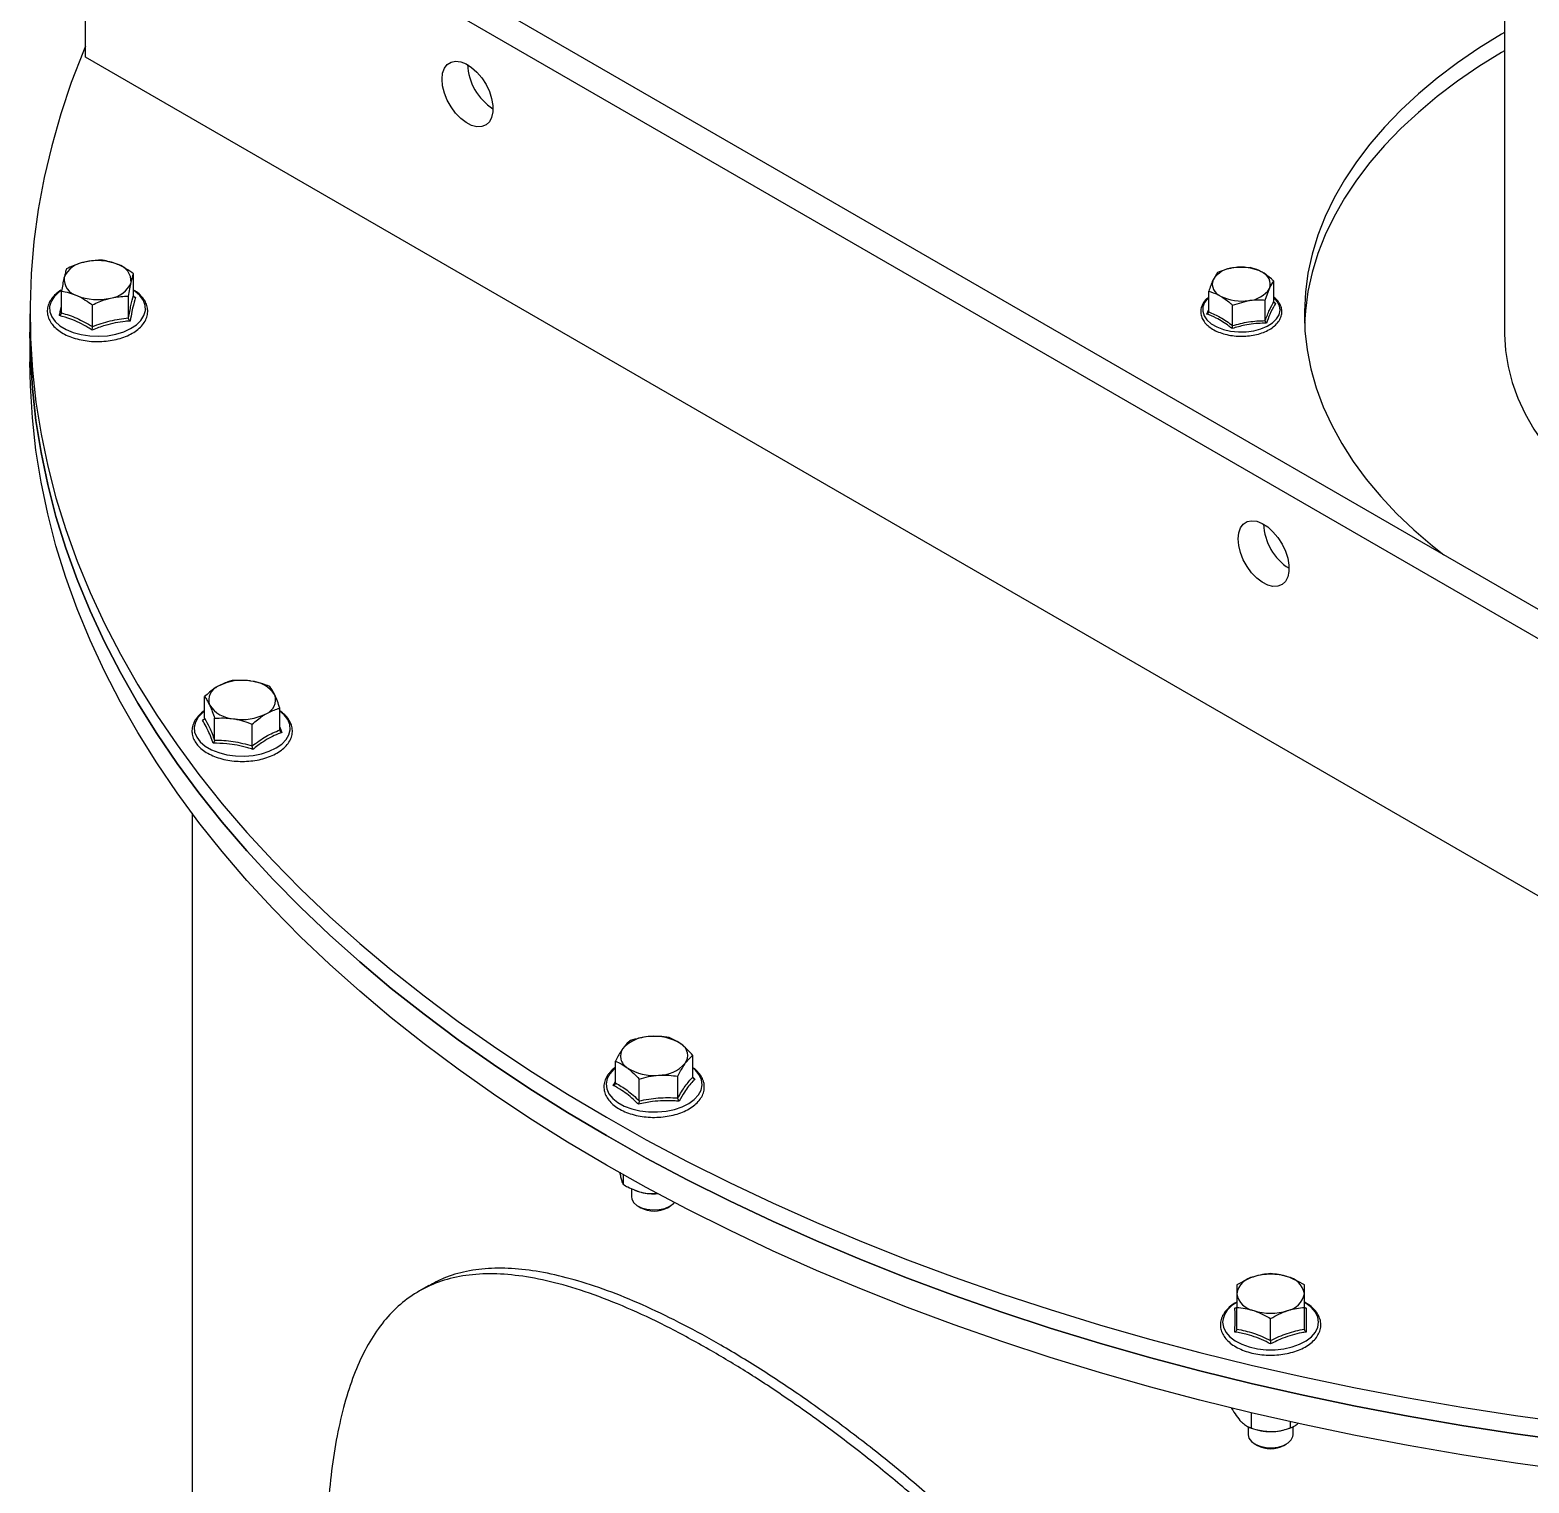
# Model space of a CAD drawing. Header units: millimetres. Extents: x 2 to 418, y 2 to 295.
# Drawn here: x 186.93 to 205.42, y 193.27 to 211.19 of the extents above; entities that cross this region are included whole.
import ezdxf

# ---------------------------------------------------------------- set-up
doc = ezdxf.new("R2010")
doc.units = ezdxf.units.MM

msp = doc.modelspace()

# ---------------------------------------------------------------- linework, layer by layer
at = {"color": 7, "linetype": 'Continuous', "lineweight": 25}
for p, q in [((205.1184, 242.4791), (205.1184, 207.4552)), ((190.3801, 212.7961), (214.5396, 198.8491)), ((190.0659, 212.6147), (214.2254, 198.6677)), ((187.6106, 210.8566), (187.6106, 211.3103)), ((216.6806, 194.0749), (187.6106, 210.8566)), ((201.9791, 208.2644), (201.7777, 208.2595)), ((188.2046, 207.9163), (188.2046, 208.184)), ((201.5763, 208.2021), (201.5224, 208.1121)), ((202.2739, 207.8409), (202.2739, 208.0942)), ((187.3156, 207.7037), (187.3156, 207.9714)), ((188.1418, 207.6409), (188.1418, 207.9086)), ((188.2073, 207.9066), (188.2296, 207.8939)), ((201.4684, 207.7163), (201.4684, 207.9695)), ((202.166, 207.8616), (202.22, 208.0042)), ((186.9267, 207.6907), (186.9267, 207.4639)), ((187.6973, 207.5346), (187.6973, 207.8023)), ((201.7632, 207.7993), (201.9646, 207.8568)), ((201.7632, 207.5461), (201.7632, 207.7993)), ((202.166, 207.6084), (202.166, 207.8616)), ((202.2752, 207.8353), (202.2957, 207.8207)), ((186.9267, 207.4639), (186.9267, 207.101)), ((189.0799, 202.7026), (189.0799, 202.9703)), ((189.0538, 202.6783), (189.0787, 202.6972)), ((189.2045, 202.4343), (189.2045, 202.702)), ((190.0094, 202.5588), (190.0094, 202.8265)), ((189.6692, 202.3624), (189.6692, 202.6301)), ((188.9267, 201.5305), (188.9267, 187.4133)), ((194.1498, 198.2036), (194.1498, 198.4713)), ((195.1038, 198.2761), (195.1038, 198.5438)), ((194.9197, 198.0195), (194.9197, 198.2872)), ((194.4426, 197.9833), (194.4426, 198.251)), ((194.2451, 197.0724), (194.2451, 196.9536)), ((194.349, 196.9019), (194.349, 196.7973)), ((194.3828, 196.8823), (194.3884, 196.88)), ((194.4303, 196.6839), (194.4628, 196.6651)), ((194.7907, 196.6651), (194.8232, 196.6839)), ((191.8464, 195.7042), (191.7242, 195.6336)), ((201.7925, 195.4244), (201.8123, 195.4339)), ((201.816, 195.1672), (201.816, 195.4349)), ((202.2327, 195.0283), (202.2327, 195.296)), ((202.6493, 195.1672), (202.6493, 195.4349)), ((202.6537, 195.4329), (202.6728, 195.4244)), ((201.7516, 194.1918), (201.7516, 194.1888)), ((201.9921, 194.134), (201.9921, 193.9482)), ((202.4732, 194.0235), (202.4732, 193.9482)), ((201.9549, 193.9641), (201.9549, 193.8634)), ((201.9694, 193.9562), (201.9944, 193.9461)), ((202.471, 193.9461), (202.4966, 193.9564)), ((202.5105, 193.8634), (202.5105, 193.9645)), ((202.0362, 193.7501), (202.0688, 193.7313)), ((202.3966, 193.7313), (202.4291, 193.7501))]:
    msp.add_line(p, q, dxfattribs=at)
at = {"color": 8, "linetype": 'Continuous', "lineweight": 25}
for p, q in [((190.0094, 202.5915), (190.0356, 202.5264)), ((195.1043, 198.2739), (195.1306, 198.2498))]:
    msp.add_line(p, q, dxfattribs=at)
at = {"color": 7, "linetype": 'Continuous', "lineweight": 25, "flags": 128}
for points in [[(205.1184, 211.162), (205.0827, 211.141), (204.8032, 210.9676), (204.5384, 210.7867), (204.289, 210.5986), (204.0554, 210.4039), (203.8383, 210.2029), (203.6381, 209.9961), (203.4554, 209.784), (203.2904, 209.5671), (203.1437, 209.3459), (203.0155, 209.1209), (202.9061, 208.8926), (202.8159, 208.6616), (202.7449, 208.4283), (202.6934, 208.1933), (202.6614, 207.9571), (202.6491, 207.7204), (202.6565, 207.4835), (202.6835, 207.2472), (202.7302, 207.0118), (202.7963, 206.7781), (202.8818, 206.5464), (202.9864, 206.3173), (203.1099, 206.0915), (203.252, 205.8693), (203.4124, 205.6512), (203.5908, 205.4379), (203.7866, 205.2298), (203.9996, 205.0273), (204.2291, 204.8309), (204.3687, 204.7207)], [(187.6106, 210.9939), (187.5856, 210.9336), (187.4361, 210.5465), (187.3056, 210.157), (187.1943, 209.7656), (187.1022, 209.3725), (187.0294, 208.9781), (186.976, 208.5827), (186.9419, 208.1865), (186.9274, 207.7899), (186.9322, 207.3933), (186.9565, 206.9969), (187.0002, 206.601), (187.0633, 206.206), (187.1458, 205.8123), (187.2475, 205.42), (187.3684, 205.0295), (187.5084, 204.6412), (187.6674, 204.2553), (187.8452, 203.8721), (188.0418, 203.4921), (188.2569, 203.1153), (188.4904, 202.7423), (188.742, 202.3732), (189.0117, 202.0084), (189.2991, 201.6481), (189.6041, 201.2926), (189.9264, 200.9423), (190.2657, 200.5974), (190.6218, 200.2582), (190.9944, 199.9249), (191.3832, 199.5979), (191.7879, 199.2773), (192.2081, 198.9635), (192.6435, 198.6566), (193.0938, 198.357), (193.5586, 198.0649), (194.0375, 197.7805), (194.5302, 197.504), (195.0362, 197.2357), (195.5552, 196.9757), (196.0867, 196.7243), (196.6304, 196.4818), (197.1857, 196.2482), (197.7522, 196.0237), (198.3295, 195.8086), (198.9171, 195.6031), (199.5146, 195.4072), (200.1214, 195.2211), (200.7371, 195.045), (201.3612, 194.8791), (201.9932, 194.7234), (202.6325, 194.5781), (203.2787, 194.4434), (203.9313, 194.3192), (204.5897, 194.2057), (205.2534, 194.1031), (205.9219, 194.0113)], [(205.1184, 210.9352), (205.0827, 210.9142), (204.8032, 210.7408), (204.5384, 210.5599), (204.289, 210.3718), (204.0554, 210.177), (203.8383, 209.976), (203.6381, 209.7693), (203.4554, 209.5572), (203.2904, 209.3403), (203.1437, 209.1191), (203.0155, 208.8941), (202.9061, 208.6658), (202.8159, 208.4347), (202.7449, 208.2014), (202.6934, 207.9664), (202.6614, 207.7303), (202.6512, 207.5773)], [(192.0104, 210.5849), (192.0178, 210.6586), (192.0395, 210.7205), (192.0745, 210.7675), (192.1212, 210.7975), (192.1775, 210.809), (192.2406, 210.8016), (192.3077, 210.7756), (192.3755, 210.7322), (192.441, 210.6734), (192.5011, 210.602), (192.5529, 210.5213), (192.594, 210.4351), (192.6225, 210.3474), (192.6371, 210.2623), (192.6371, 210.1838), (192.6225, 210.1156), (192.594, 210.0609), (192.5529, 210.0221), (192.5011, 210.0012), (192.441, 209.9991), (192.3755, 210.016), (192.3077, 210.0509), (192.2406, 210.1023), (192.1775, 210.1678), (192.1212, 210.2443), (192.0745, 210.3282), (192.0395, 210.4157), (192.0178, 210.5026), (192.0104, 210.5849)], [(186.9267, 207.4639), (186.9322, 207.1665), (186.9565, 206.7701), (187.0002, 206.3742), (187.0633, 205.9792), (187.1458, 205.5854), (187.2475, 205.1932), (187.3684, 204.8027), (187.5084, 204.4143), (187.6674, 204.0285), (187.8452, 203.6453), (188.0418, 203.2652), (188.2569, 202.8885), (188.4904, 202.5155), (188.742, 202.1464), (189.0117, 201.7815), (189.2991, 201.4213), (189.6041, 201.0658), (189.9264, 200.7155), (190.2657, 200.3706), (190.6218, 200.0314), (190.9944, 199.6981), (191.3832, 199.371), (191.7879, 199.0505), (192.2081, 198.7366), (192.6435, 198.4298), (193.0938, 198.1302), (193.5586, 197.8381), (194.0375, 197.5536), (194.5302, 197.2772), (195.0362, 197.0088), (195.5552, 196.7489), (196.0867, 196.4975), (196.6304, 196.2549), (197.1857, 196.0213), (197.7522, 195.7969), (198.3295, 195.5818), (198.9171, 195.3762), (199.5146, 195.1803), (200.1214, 194.9943), (200.7371, 194.8182), (201.3612, 194.6523), (201.9932, 194.4966), (202.6325, 194.3513), (203.2787, 194.2165), (203.9313, 194.0924), (204.5897, 193.9789), (205.2534, 193.8762), (205.9219, 193.7845)], [(205.9219, 193.7845), (205.2534, 193.8762), (204.5898, 193.9789), (203.9314, 194.0924), (203.2788, 194.2165), (202.6326, 194.3513), (201.9932, 194.4966), (201.3613, 194.6523), (200.7372, 194.8182), (200.1215, 194.9943), (199.5146, 195.1803), (198.9172, 195.3762), (198.3295, 195.5818), (197.7522, 195.7969), (197.1857, 196.0213), (196.6304, 196.2549), (196.0868, 196.4975), (195.5552, 196.7489), (195.0363, 197.0088), (194.5302, 197.2771), (194.0375, 197.5536), (193.5586, 197.838), (193.0938, 198.1302), (192.6435, 198.4298), (192.2081, 198.7366), (191.7879, 199.0505), (191.3832, 199.371), (190.9945, 199.6981), (190.6219, 200.0314), (190.2658, 200.3706), (189.9264, 200.7155), (189.6041, 201.0658), (189.2992, 201.4212), (189.0117, 201.7815), (188.742, 202.1463), (188.4904, 202.5154), (188.2569, 202.8885), (188.0418, 203.2652), (187.8453, 203.6453), (187.6674, 204.0284), (187.5084, 204.4143), (187.3684, 204.8027), (187.2475, 205.1931), (187.1458, 205.5854), (187.0634, 205.9792), (187.0002, 206.3742), (186.9565, 206.77), (186.9322, 207.1664), (186.9267, 207.4639)], [(205.1184, 207.4727), (205.1185, 207.4391), (205.1307, 207.2403), (205.1624, 207.0423), (205.2134, 206.8457), (205.2835, 206.651), (205.3727, 206.4589), (205.4805, 206.27), (205.6067, 206.085), (205.7508, 205.9044), (205.9124, 205.7288), (206.0909, 205.5587), (206.2858, 205.3948), (206.4965, 205.2374), (206.7222, 205.0872), (206.901, 204.9795)], [(205.9219, 193.4215), (205.2534, 193.5133), (204.5898, 193.616), (203.9314, 193.7295), (203.2788, 193.8536), (202.6326, 193.9884), (201.9932, 194.1337), (201.3613, 194.2894), (200.7372, 194.4553), (200.1215, 194.6314), (199.5146, 194.8174), (198.9172, 195.0133), (198.3295, 195.2189), (197.7522, 195.434), (197.1857, 195.6584), (196.6304, 195.892), (196.0868, 196.1346), (195.5552, 196.386), (195.0363, 196.6459), (194.5302, 196.9142), (194.0375, 197.1907), (193.5586, 197.4751), (193.0938, 197.7673), (192.6435, 198.0669), (192.2081, 198.3737), (191.7879, 198.6875), (191.3832, 199.0081), (190.9945, 199.3352), (190.6219, 199.6684), (190.2658, 200.0077), (189.9264, 200.3526), (189.6041, 200.7029), (189.2992, 201.0583), (189.0117, 201.4186), (188.742, 201.7834), (188.4904, 202.1525), (188.2569, 202.5256), (188.0418, 202.9023), (187.8453, 203.2824), (187.6674, 203.6655), (187.5084, 204.0514), (187.3684, 204.4397), (187.2475, 204.8302), (187.1458, 205.2225), (187.0634, 205.6163), (187.0002, 206.0113), (186.9565, 206.4071), (186.9322, 206.8035), (186.9267, 207.101)], [(201.8313, 204.9154), (201.8387, 204.9891), (201.8604, 205.051), (201.8954, 205.098), (201.9422, 205.128), (201.9984, 205.1395), (202.0615, 205.1321), (202.1286, 205.1061), (202.1965, 205.0627), (202.2619, 205.0039), (202.322, 204.9325), (202.3738, 204.8518), (202.4149, 204.7656), (202.4434, 204.6779), (202.458, 204.5928), (202.458, 204.5143), (202.4434, 204.4461), (202.4149, 204.3914), (202.3738, 204.3526), (202.322, 204.3317), (202.2619, 204.3296), (202.1965, 204.3465), (202.1286, 204.3814), (202.0615, 204.4328), (201.9984, 204.4983), (201.9422, 204.5748), (201.8954, 204.6587), (201.8604, 204.7462), (201.8387, 204.8331), (201.8313, 204.9154)], [(194.349, 196.7973), (194.3523, 196.7727), (194.3739, 196.7309), (194.4143, 196.694), (194.4705, 196.6647), (194.5382, 196.6453), (194.6125, 196.6371), (194.6879, 196.6409), (194.7587, 196.6562), (194.8198, 196.682), (194.8665, 196.7163), (194.8776, 196.7284)], [(194.3884, 196.88), (194.4184, 196.869), (194.4673, 196.855)], [(201.9549, 193.8634), (201.9652, 193.8202), (201.9953, 193.7801), (202.0431, 193.7462), (202.1049, 193.7211), (202.1762, 193.7064), (202.2516, 193.7035), (202.3257, 193.7123), (202.3929, 193.7324), (202.4482, 193.7622), (202.4875, 193.7996), (202.5079, 193.8416), (202.5105, 193.8634)]]:
    msp.add_lwpolyline(points, dxfattribs=at)
at = {"color": 8, "linetype": 'Continuous', "lineweight": 25, "flags": 128}
for points in [[(187.31, 207.9788), (187.2795, 207.9564), (187.2242, 207.902), (187.1871, 207.8427), (187.1695, 207.7804), (187.172, 207.7174), (187.1945, 207.6557), (187.2364, 207.5974), (187.296, 207.5445), (187.3714, 207.4989), (187.4601, 207.4621), (187.559, 207.4353), (187.6648, 207.4194), (187.7738, 207.4151), (187.8823, 207.4223), (187.9866, 207.441), (188.0833, 207.4704), (188.1689, 207.5096), (188.2406, 207.5571), (188.296, 207.6115), (188.3331, 207.6708), (188.3507, 207.7331), (188.3482, 207.7961), (188.3256, 207.8578), (188.2838, 207.9161), (188.2242, 207.969), (188.2046, 207.9825)], [(201.4684, 207.8922), (201.4592, 207.8835), (201.4188, 207.8328), (201.3969, 207.7784), (201.3945, 207.7226), (201.4115, 207.6676), (201.4474, 207.6158), (201.5007, 207.5691), (201.5691, 207.5296), (201.6498, 207.4989), (201.7397, 207.4782), (201.8349, 207.4684), (201.9316, 207.4698), (202.0258, 207.4824), (202.1137, 207.5057), (202.1917, 207.5388), (202.2565, 207.5802), (202.3056, 207.6283), (202.3369, 207.6812), (202.3491, 207.7365), (202.3417, 207.7922), (202.3151, 207.8459), (202.2739, 207.8922)], [(189.0799, 202.7892), (189.0562, 202.7706), (189.0031, 202.7155), (188.9684, 202.6557), (188.9533, 202.5932), (188.9583, 202.5302), (188.9833, 202.4688), (189.0275, 202.4111), (189.0892, 202.3591), (189.1664, 202.3145), (189.2566, 202.2789), (189.3565, 202.2534), (189.4629, 202.2389), (189.572, 202.236), (189.6802, 202.2447), (189.7838, 202.2648), (189.8792, 202.2955), (189.9633, 202.3358), (190.0331, 202.3843), (190.0862, 202.4394), (190.121, 202.4992), (190.1361, 202.5617), (190.131, 202.6247), (190.106, 202.6861), (190.0619, 202.7437), (190.0094, 202.7892)], [(194.0798, 198.3174), (194.0475, 198.2572), (194.0349, 198.1945), (194.0425, 198.1316), (194.0699, 198.0706), (194.1163, 198.0135), (194.1802, 197.9623), (194.2592, 197.9187), (194.3507, 197.8843), (194.4516, 197.8602), (194.5585, 197.8471), (194.6678, 197.8457), (194.7756, 197.8558), (194.8783, 197.8772), (194.9725, 197.9092), (195.0549, 197.9506), (195.1228, 198), (195.1737, 198.0558), (195.206, 198.1161), (195.2186, 198.1787), (195.2111, 198.2417), (195.1836, 198.3027), (195.1372, 198.3598), (195.1038, 198.3891)], [(194.1498, 198.3891), (194.1307, 198.3732), (194.0798, 198.3174)], [(201.6406, 195.2528), (201.6507, 195.19), (201.6806, 195.1293), (201.7293, 195.0729), (201.7952, 195.0225), (201.8759, 194.98), (201.9688, 194.9468), (202.0707, 194.924), (202.1781, 194.9125), (202.2873, 194.9125), (202.3947, 194.924), (202.4966, 194.9468), (202.5895, 194.98), (202.6702, 195.0225), (202.736, 195.0729), (202.7847, 195.1293), (202.8146, 195.19), (202.8247, 195.2528), (202.8146, 195.3156), (202.7847, 195.3762), (202.736, 195.4327), (202.6702, 195.483), (202.6541, 195.4928)]]:
    msp.add_lwpolyline(points, dxfattribs=at)
at = {"color": 7, "linetype": 'Continuous', "lineweight": 25}
for centre, radius, start, end in [((193.0039, 210.7955), 0.6798, 182.46641, 237.53359), ((187.6368, 208.0183), 0.3141, 96.60698, 157.30394), ((187.7587, 207.6763), 0.6728, 67.72291, 103.58468), ((187.9599, 208.092), 0.2138, 355.9011, 75.41904), ((201.7974, 207.9305), 0.3297, 93.4335, 146.56112), ((201.8718, 207.7133), 0.5543, 62.64283, 99.7711), ((187.5603, 208.1242), 0.2138, 175.9011, 255.41904), ((187.8834, 208.1979), 0.3141, 276.60698, 337.30394), ((201.6721, 208.0592), 0.1588, 160.539, 249.25792), ((202.0703, 208.0571), 0.1588, 340.539, 69.25792), ((187.7615, 208.5399), 0.6728, 247.72291, 283.58468), ((201.8706, 208.4031), 0.5543, 242.64283, 279.7711), ((201.9449, 208.1859), 0.3297, 273.4335, 326.56112), ((202.8248, 205.126), 0.6798, 182.46641, 237.53359), ((189.3149, 202.9276), 0.1832, 110.74208, 199.461), ((189.544, 202.5308), 0.6396, 80.2289, 117.35717), ((189.6297, 202.7814), 0.3804, 33.43888, 86.5665), ((189.7744, 202.93), 0.1832, 290.74208, 19.461), ((189.4596, 203.0761), 0.3804, 213.43888, 266.5665), ((189.5454, 203.3268), 0.6396, 260.2289, 297.35717), ((194.3775, 198.5355), 0.1653, 145.1444, 240.54919), ((194.5749, 198.3244), 0.4521, 90.32239, 137.46127), ((194.6361, 198.1918), 0.5881, 56.88663, 96.21723), ((194.876, 198.5404), 0.1653, 325.1444, 60.54919), ((194.6786, 198.7516), 0.4521, 270.32239, 317.46127), ((194.6175, 198.8841), 0.5881, 236.88663, 276.21723), ((194.6265, 197.536), 0.6993, 256.83994, 273.63999), ((194.6268, 196.9717), 0.3476, 241.86602, 298.13398), ((202.0697, 195.5587), 0.2577, 100.1397, 169.85409), ((202.2327, 195.1606), 0.6843, 72.27565, 107.72435), ((202.3956, 195.5587), 0.2577, 10.14591, 79.8603), ((202.0697, 195.6495), 0.2577, 190.14591, 259.8603), ((202.3956, 195.6495), 0.2577, 280.1397, 349.85409), ((202.2327, 196.0477), 0.6843, 252.27565, 287.72435), ((202.2266, 194.5481), 0.6453, 248.90187, 270.53619), ((202.2398, 194.5422), 0.6394, 269.36279, 291.19915), ((202.2327, 194.0385), 0.3482, 241.9189, 298.0811)]:
    msp.add_arc(centre, radius, start, end, dxfattribs=at)
at = {"color": 8, "linetype": 'Continuous', "lineweight": 25}
msp.add_arc((201.9464, 195.2174), 0.3078, 113.90334, 173.39465, dxfattribs=at)
at = {"color": 7, "linetype": 'Continuous', "lineweight": 25}
for points, knots in [([(187.3784, 208.2468), (187.3733, 208.2329), (187.363, 208.2049), (187.3523, 208.1614), (187.347, 208.1395)], [0, 0, 0, 0, 0.495458, 1, 1, 1, 1]), ([(187.6006, 208.3303), (187.5821, 208.3255), (187.5069, 208.306), (187.4336, 208.2722), (187.3784, 208.2468)], [0, 0, 0, 0, 0.2463063, 1, 1, 1, 1]), ([(187.8229, 208.3531), (187.8063, 208.3532), (187.7339, 208.3538), (187.6586, 208.3405), (187.6006, 208.3303)], [0, 0, 0, 0, 0.2293621, 1, 1, 1, 1]), ([(188.0137, 208.2989), (188.0092, 208.3009), (187.9448, 208.329), (187.8816, 208.3415), (187.8229, 208.3531)], [0, 0, 0, 0, 0.0702211, 1, 1, 1, 1]), ([(188.2046, 208.184), (188.1736, 208.2062), (188.111, 208.2511), (188.0464, 208.2829), (188.0137, 208.2989)], [0, 0, 0, 0, 0.495458, 1, 1, 1, 1]), ([(201.7777, 208.2595), (201.7729, 208.2588), (201.7049, 208.2479), (201.6383, 208.2241), (201.5763, 208.2021)], [0, 0, 0, 0, 0.0702148, 1, 1, 1, 1]), ([(202.1265, 208.2056), (202.1144, 208.2122), (202.0646, 208.2397), (202.0159, 208.2537), (201.9791, 208.2644)], [0, 0, 0, 0, 0.2418514, 1, 1, 1, 1]), ([(187.347, 208.1395), (187.3462, 208.1362), (187.3356, 208.0893), (187.3252, 208.0282), (187.3156, 207.9714)], [0, 0, 0, 0, 0.07022107, 1, 1, 1, 1]), ([(188.1418, 207.9086), (188.1469, 207.9395), (188.1572, 208.0018), (188.1678, 208.0516), (188.1732, 208.0767)], [0, 0, 0, 0, 0.495458, 1, 1, 1, 1]), ([(188.1732, 208.0767), (188.1739, 208.0799), (188.1845, 208.126), (188.1949, 208.1561), (188.2046, 208.184)], [0, 0, 0, 0, 0.0702211, 1, 1, 1, 1]), ([(201.5224, 208.1121), (201.5211, 208.1094), (201.5029, 208.0697), (201.485, 208.0178), (201.4684, 207.9695)], [0, 0, 0, 0, 0.07021477, 1, 1, 1, 1]), ([(202.2739, 208.0942), (202.2632, 208.1038), (202.2152, 208.147), (202.1653, 208.18), (202.1265, 208.2056)], [0, 0, 0, 0, 0.2237133, 1, 1, 1, 1]), ([(202.22, 208.0042), (202.2213, 208.007), (202.2395, 208.0458), (202.2573, 208.0709), (202.2739, 208.0942)], [0, 0, 0, 0, 0.0702148, 1, 1, 1, 1]), ([(187.3073, 207.982), (187.2855, 207.9667), (187.2406, 207.9353), (187.1906, 207.8786), (187.1554, 207.8161), (187.139, 207.7505), (187.141, 207.685), (187.1607, 207.622), (187.1966, 207.5629), (187.2481, 207.5086), (187.3143, 207.4601), (187.3936, 207.4189), (187.4834, 207.3864), (187.581, 207.3635), (187.6835, 207.3506), (187.7881, 207.3482), (187.8919, 207.3562), (187.9921, 207.3745), (188.086, 207.4027), (188.1709, 207.4401), (188.2445, 207.4862), (188.3045, 207.54), (188.3486, 207.6001), (188.3749, 207.6645), (188.3825, 207.7304), (188.3719, 207.7949), (188.3445, 207.8561), (188.3006, 207.9128), (188.2536, 207.9567), (188.2169, 207.9784), (188.2046, 207.9857)], [0, 0, 0, 0, 0.0351761, 0.0725705, 0.1095617, 0.1456624, 0.180812, 0.2156008, 0.2506419, 0.2864883, 0.3230965, 0.3601005, 0.3971721, 0.4341838, 0.4711323, 0.5080471, 0.5449685, 0.5819294, 0.6189723, 0.6561408, 0.6934618, 0.7308984, 0.7681638, 0.8047816, 0.8403925, 0.8752801, 0.9100868, 0.9454781, 0.9817217, 1, 1, 1, 1]), ([(187.3156, 207.9714), (187.3466, 207.9662), (187.4091, 207.9556), (187.4738, 207.9301), (187.5064, 207.9173)], [0, 0, 0, 0, 0.495458, 1, 1, 1, 1]), ([(187.5064, 207.9173), (187.511, 207.9152), (187.5754, 207.8863), (187.6386, 207.8428), (187.6973, 207.8023)], [0, 0, 0, 0, 0.0702211, 1, 1, 1, 1]), ([(187.6973, 207.8023), (187.7525, 207.8278), (187.8258, 207.8615), (187.901, 207.8811), (187.9195, 207.8859)], [0, 0, 0, 0, 0.7536937, 1, 1, 1, 1]), ([(187.9195, 207.8859), (187.9775, 207.8961), (188.0528, 207.9093), (188.1252, 207.9088), (188.1418, 207.9086)], [0, 0, 0, 0, 0.7706379, 1, 1, 1, 1]), ([(188.1418, 207.6409), (188.1521, 207.695), (188.173, 207.8047), (188.1939, 207.8787), (188.2046, 207.9163)], [0, 0, 0, 0, 0.4922436, 1, 1, 1, 1]), ([(188.2296, 207.8939), (188.2265, 207.8845), (188.2112, 207.8374), (188.188, 207.7467), (188.1703, 207.6438), (188.1633, 207.6031)], [0, 0, 0, 0, 0.1305234, 0.6552334, 1, 1, 1, 1]), ([(188.2296, 207.8939), (188.2295, 207.8939), (188.2259, 207.8942), (188.2191, 207.8958), (188.2112, 207.9006), (188.2057, 207.9076), (188.205, 207.9134), (188.2046, 207.9163)], [0, 0, 0, 0, 0.0061266, 0.2677695, 0.5287437, 0.7638875, 1, 1, 1, 1]), ([(201.4684, 207.8964), (201.4594, 207.8894), (201.4307, 207.8673), (201.3985, 207.8226), (201.3737, 207.765), (201.3686, 207.7055), (201.3814, 207.6479), (201.4108, 207.5941), (201.4557, 207.5449), (201.5153, 207.5015), (201.5877, 207.4656), (201.6704, 207.4383), (201.7599, 207.4212), (201.8411, 207.4137), (201.8909, 207.4164), (201.9096, 207.4174)], [0, 0, 0, 0, 0.0391136, 0.1242348, 0.2079477, 0.2891365, 0.368574, 0.4480099, 0.5292047, 0.6124081, 0.6966711, 0.7810844, 0.8653474, 0.9494803, 1, 1, 1, 1]), ([(201.4684, 207.9695), (201.5053, 207.9589), (201.5539, 207.9449), (201.6038, 207.9174), (201.6158, 207.9108)], [0, 0, 0, 0, 0.7581486, 1, 1, 1, 1]), ([(201.6158, 207.9108), (201.6546, 207.8852), (201.7045, 207.8522), (201.7525, 207.809), (201.7632, 207.7993)], [0, 0, 0, 0, 0.7762867, 1, 1, 1, 1]), ([(201.9096, 207.4174), (201.9221, 207.4176), (201.9658, 207.4185), (202.0388, 207.431), (202.1245, 207.4541), (202.2016, 207.4873), (202.2675, 207.5289), (202.3194, 207.5781), (202.3551, 207.6334), (202.3725, 207.6922), (202.3713, 207.7514), (202.352, 207.8077), (202.3201, 207.8573), (202.2884, 207.8849), (202.2739, 207.8975)], [0, 0, 0, 0, 0.0360356, 0.1263637, 0.2168763, 0.3077101, 0.3989625, 0.4905368, 0.581528, 0.6704592, 0.7566909, 0.8417845, 0.9275435, 1, 1, 1, 1]), ([(187.3156, 207.7037), (187.3152, 207.7006), (187.3145, 207.6944), (187.309, 207.6849), (187.3011, 207.6763), (187.2942, 207.6715), (187.2906, 207.6694), (187.2905, 207.6694)], [0, 0, 0, 0, 0.2361125, 0.4712563, 0.7322305, 0.9938734, 1, 1, 1, 1]), ([(187.3156, 207.7037), (187.3782, 207.6849), (187.5054, 207.6465), (187.6327, 207.5723), (187.6973, 207.5346)], [0, 0, 0, 0, 0.4922436, 1, 1, 1, 1]), ([(201.4466, 207.6893), (201.4467, 207.6893), (201.4498, 207.6908), (201.4558, 207.6944), (201.4627, 207.7011), (201.4674, 207.7086), (201.4681, 207.7138), (201.4684, 207.7163)], [0, 0, 0, 0, 0.0067129, 0.2676791, 0.5286892, 0.7638601, 1, 1, 1, 1]), ([(201.7574, 207.5099), (201.7446, 207.52), (201.6805, 207.5707), (201.5759, 207.6392), (201.485, 207.6744), (201.4466, 207.6893)], [0, 0, 0, 0, 0.1257521, 0.6310579, 1, 1, 1, 1]), ([(201.4684, 207.7163), (201.5168, 207.6961), (201.615, 207.655), (201.7133, 207.5828), (201.7632, 207.5461)], [0, 0, 0, 0, 0.4922071, 1, 1, 1, 1]), ([(201.9646, 207.8568), (201.9694, 207.8575), (202.0374, 207.8677), (202.1041, 207.8645), (202.166, 207.8616)], [0, 0, 0, 0, 0.0702148, 1, 1, 1, 1]), ([(202.166, 207.6084), (202.1837, 207.6542), (202.2197, 207.7474), (202.2557, 207.8094), (202.2739, 207.8409)], [0, 0, 0, 0, 0.4922071, 1, 1, 1, 1]), ([(202.2957, 207.8207), (202.2909, 207.8131), (202.2664, 207.7752), (202.2273, 207.7), (202.1954, 207.6125), (202.182, 207.5756)], [0, 0, 0, 0, 0.1257521, 0.6310579, 1, 1, 1, 1]), ([(202.2739, 207.8409), (202.2743, 207.8385), (202.2749, 207.8336), (202.2797, 207.8274), (202.2866, 207.8229), (202.2925, 207.8212), (202.2957, 207.8207), (202.2957, 207.8207)], [0, 0, 0, 0, 0.2361399, 0.4713108, 0.7323209, 0.9932871, 1, 1, 1, 1]), ([(187.6937, 207.4908), (187.6765, 207.5017), (187.59, 207.5564), (187.4539, 207.6249), (187.3369, 207.6568), (187.2905, 207.6694)], [0, 0, 0, 0, 0.13052335, 0.6552334, 1, 1, 1, 1]), ([(188.1633, 207.6031), (188.143, 207.6015), (188.0411, 207.5934), (187.8819, 207.5635), (187.7472, 207.5114), (187.6937, 207.4908)], [0, 0, 0, 0, 0.1305234, 0.6552334, 1, 1, 1, 1]), ([(187.6937, 207.4908), (187.6938, 207.4909), (187.6943, 207.4943), (187.6952, 207.5017), (187.6963, 207.5133), (187.6971, 207.5249), (187.6972, 207.5314), (187.6973, 207.5346)], [0, 0, 0, 0, 0.0061266, 0.2677695, 0.5287437, 0.7638875, 1, 1, 1, 1]), ([(187.6973, 207.5346), (187.7702, 207.5609), (187.9183, 207.6144), (188.0665, 207.632), (188.1418, 207.6409)], [0, 0, 0, 0, 0.4922436, 1, 1, 1, 1]), ([(188.1633, 207.6031), (188.1632, 207.6031), (188.1601, 207.6057), (188.1542, 207.6114), (188.1474, 207.6212), (188.1427, 207.6315), (188.1421, 207.6378), (188.1418, 207.6409)], [0, 0, 0, 0, 0.0061266, 0.2677695, 0.5287437, 0.7638875, 1, 1, 1, 1]), ([(202.182, 207.5756), (202.1643, 207.5755), (202.0757, 207.5754), (201.932, 207.561), (201.8092, 207.5251), (201.7574, 207.5099)], [0, 0, 0, 0, 0.1257521, 0.6310579, 1, 1, 1, 1]), ([(201.7574, 207.5099), (201.7574, 207.51), (201.7583, 207.5127), (201.7599, 207.5188), (201.7617, 207.5284), (201.763, 207.538), (201.7632, 207.5434), (201.7632, 207.5461)], [0, 0, 0, 0, 0.00671288, 0.26767911, 0.52868921, 0.76386005, 1, 1, 1, 1]), ([(201.7632, 207.5461), (201.8293, 207.564), (201.9635, 207.6004), (202.0978, 207.6057), (202.166, 207.6084)], [0, 0, 0, 0, 0.4922071, 1, 1, 1, 1]), ([(202.182, 207.5756), (202.1819, 207.5756), (202.1796, 207.5779), (202.1753, 207.5831), (202.1702, 207.5916), (202.1667, 207.6005), (202.1663, 207.6058), (202.166, 207.6084)], [0, 0, 0, 0, 0.0067129, 0.2676791, 0.5286892, 0.7638601, 1, 1, 1, 1]), ([(189.25, 203.0989), (189.2359, 203.0903), (189.1783, 203.0555), (189.1222, 203.0069), (189.0799, 202.9703)], [0, 0, 0, 0, 0.2463063, 1, 1, 1, 1]), ([(189.4201, 203.1667), (189.4074, 203.1634), (189.352, 203.1493), (189.2944, 203.1208), (189.25, 203.0989)], [0, 0, 0, 0, 0.2293621, 1, 1, 1, 1]), ([(189.6525, 203.1611), (189.647, 203.162), (189.5685, 203.1737), (189.4916, 203.17), (189.4201, 203.1667)], [0, 0, 0, 0, 0.0702211, 1, 1, 1, 1]), ([(189.8849, 203.0948), (189.8471, 203.1091), (189.771, 203.1381), (189.6922, 203.1534), (189.6525, 203.1611)], [0, 0, 0, 0, 0.495458, 1, 1, 1, 1]), ([(189.9471, 202.991), (189.9457, 202.9942), (189.9246, 203.0391), (189.904, 203.0679), (189.8849, 203.0948)], [0, 0, 0, 0, 0.0702211, 1, 1, 1, 1]), ([(189.0799, 202.9703), (189.09, 202.957), (189.1104, 202.9302), (189.1315, 202.8879), (189.1422, 202.8665)], [0, 0, 0, 0, 0.495458, 1, 1, 1, 1]), ([(190.0094, 202.8265), (189.9993, 202.8568), (189.9789, 202.9179), (189.9578, 202.9665), (189.9471, 202.991)], [0, 0, 0, 0, 0.495458, 1, 1, 1, 1]), ([(189.0799, 202.795), (189.0789, 202.7944), (189.0534, 202.7784), (189.012, 202.7418), (188.9639, 202.6833), (188.9339, 202.6195), (188.9223, 202.5537), (188.9292, 202.4887), (188.9532, 202.4267), (188.9933, 202.3688), (189.0488, 202.3158), (189.1186, 202.2691), (189.2009, 202.2302), (189.2931, 202.2001), (189.3922, 202.1798), (189.4956, 202.1697), (189.6003, 202.17), (189.7034, 202.1807), (189.8022, 202.2017), (189.894, 202.2324), (189.9761, 202.2722), (190.0464, 202.3204), (190.1024, 202.376), (190.1419, 202.4374), (190.1633, 202.5025), (190.166, 202.5683), (190.1508, 202.6321), (190.1189, 202.6922), (190.0727, 202.7477), (190.0304, 202.7792), (190.0094, 202.7949)], [0, 0, 0, 0, 0.0016273, 0.0395927, 0.0775318, 0.1149246, 0.1513295, 0.1868775, 0.2222145, 0.2580092, 0.2946661, 0.3320119, 0.3696618, 0.4073214, 0.4449137, 0.4824478, 0.5199579, 0.5574857, 0.5950625, 0.6327348, 0.6705447, 0.7085095, 0.7465417, 0.7842894, 0.8212458, 0.8571803, 0.8925679, 0.9280324, 0.9642261, 1, 1, 1, 1]), ([(189.0799, 202.7026), (189.0795, 202.6996), (189.0788, 202.6938), (189.073, 202.6864), (189.0648, 202.681), (189.0576, 202.6789), (189.0538, 202.6783), (189.0538, 202.6783)], [0, 0, 0, 0, 0.2361125, 0.4712563, 0.7322305, 0.9938734, 1, 1, 1, 1]), ([(189.0799, 202.7026), (189.1004, 202.6674), (189.1419, 202.596), (189.1834, 202.4888), (189.2045, 202.4343)], [0, 0, 0, 0, 0.49224355, 1, 1, 1, 1]), ([(189.1422, 202.8665), (189.1437, 202.8633), (189.1647, 202.8176), (189.1853, 202.7577), (189.2045, 202.702)], [0, 0, 0, 0, 0.0702211, 1, 1, 1, 1]), ([(189.2045, 202.702), (189.2422, 202.7047), (189.3184, 202.71), (189.3971, 202.701), (189.4368, 202.6964)], [0, 0, 0, 0, 0.495458, 1, 1, 1, 1]), ([(189.4368, 202.6964), (189.4423, 202.6956), (189.5208, 202.683), (189.5977, 202.6556), (189.6692, 202.6301)], [0, 0, 0, 0, 0.07022107, 1, 1, 1, 1]), ([(189.6692, 202.6301), (189.7115, 202.6668), (189.7675, 202.7154), (189.8251, 202.7501), (189.8393, 202.7587)], [0, 0, 0, 0, 0.7536937, 1, 1, 1, 1]), ([(189.8393, 202.7587), (189.8837, 202.7807), (189.9413, 202.8092), (189.9967, 202.8233), (190.0094, 202.8265)], [0, 0, 0, 0, 0.7706379, 1, 1, 1, 1]), ([(189.1853, 202.3949), (189.1798, 202.4102), (189.1524, 202.4873), (189.1086, 202.591), (189.0693, 202.6535), (189.0538, 202.6783)], [0, 0, 0, 0, 0.1305234, 0.6552334, 1, 1, 1, 1]), ([(189.6692, 202.3624), (189.725, 202.4035), (189.8384, 202.487), (189.9518, 202.5346), (190.0094, 202.5588)], [0, 0, 0, 0, 0.4922436, 1, 1, 1, 1]), ([(190.0356, 202.5264), (190.0199, 202.5207), (189.9415, 202.4919), (189.8194, 202.4297), (189.7169, 202.3504), (189.6762, 202.319)], [0, 0, 0, 0, 0.1305234, 0.6552334, 1, 1, 1, 1]), ([(190.0356, 202.5264), (190.0355, 202.5265), (190.0317, 202.5282), (190.0246, 202.5325), (190.0163, 202.5405), (190.0106, 202.5496), (190.0098, 202.5557), (190.0094, 202.5588)], [0, 0, 0, 0, 0.0061266, 0.2677695, 0.5287437, 0.7638875, 1, 1, 1, 1]), ([(189.2045, 202.4343), (189.2042, 202.4311), (189.2036, 202.4248), (189.1994, 202.4142), (189.1933, 202.4039), (189.1881, 202.3977), (189.1854, 202.395), (189.1853, 202.3949)], [0, 0, 0, 0, 0.2361125, 0.4712563, 0.7322305, 0.9938734, 1, 1, 1, 1]), ([(189.6762, 202.319), (189.6551, 202.3255), (189.5493, 202.3581), (189.3833, 202.3919), (189.2415, 202.394), (189.1853, 202.3949)], [0, 0, 0, 0, 0.1305234, 0.6552334, 1, 1, 1, 1]), ([(189.2045, 202.4343), (189.2807, 202.4314), (189.4356, 202.4254), (189.5905, 202.3836), (189.6692, 202.3624)], [0, 0, 0, 0, 0.4922436, 1, 1, 1, 1]), ([(189.6762, 202.319), (189.6762, 202.319), (189.6752, 202.3224), (189.6732, 202.3297), (189.671, 202.3412), (189.6695, 202.3527), (189.6693, 202.3592), (189.6692, 202.3624)], [0, 0, 0, 0, 0.00612663, 0.26776949, 0.5287437, 0.76388747, 1, 1, 1, 1]), ([(194.2418, 198.63), (194.2341, 198.619), (194.203, 198.574), (194.1726, 198.5155), (194.1498, 198.4713)], [0, 0, 0, 0, 0.2463063, 1, 1, 1, 1]), ([(194.3339, 198.7279), (194.327, 198.7225), (194.297, 198.6985), (194.2658, 198.6598), (194.2418, 198.63)], [0, 0, 0, 0, 0.2293621, 1, 1, 1, 1]), ([(194.5724, 198.7765), (194.5667, 198.776), (194.4862, 198.7694), (194.4073, 198.7479), (194.3339, 198.7279)], [0, 0, 0, 0, 0.0702211, 1, 1, 1, 1]), ([(194.8109, 198.7642), (194.7721, 198.7697), (194.694, 198.7809), (194.6132, 198.778), (194.5724, 198.7765)], [0, 0, 0, 0, 0.495458, 1, 1, 1, 1]), ([(194.9573, 198.6844), (194.9539, 198.687), (194.9044, 198.7238), (194.8559, 198.7447), (194.8109, 198.7642)], [0, 0, 0, 0, 0.0702211, 1, 1, 1, 1]), ([(195.1038, 198.5438), (195.08, 198.5702), (195.032, 198.6235), (194.9824, 198.664), (194.9573, 198.6844)], [0, 0, 0, 0, 0.49545796, 1, 1, 1, 1]), ([(194.1498, 198.4713), (194.1735, 198.4619), (194.2215, 198.443), (194.2712, 198.4088), (194.2962, 198.3915)], [0, 0, 0, 0, 0.495458, 1, 1, 1, 1]), ([(194.9197, 198.2872), (194.9425, 198.3314), (194.9729, 198.3899), (195.004, 198.4349), (195.0117, 198.4459)], [0, 0, 0, 0, 0.7536937, 1, 1, 1, 1]), ([(195.0117, 198.4459), (195.0357, 198.4757), (195.0669, 198.5144), (195.0969, 198.5384), (195.1038, 198.5438)], [0, 0, 0, 0, 0.7706379, 1, 1, 1, 1]), ([(194.1498, 198.3951), (194.1477, 198.3938), (194.121, 198.3771), (194.0913, 198.3467), (194.0581, 198.3066), (194.0318, 198.2646), (194.0108, 198.2103), (194.0045, 198.1446), (194.0163, 198.0802), (194.0449, 198.0193), (194.0894, 197.9627), (194.149, 197.9113), (194.2226, 197.8666), (194.3079, 197.83), (194.4023, 197.8026), (194.5029, 197.7851), (194.6069, 197.7779), (194.7114, 197.7811), (194.8137, 197.7948), (194.9107, 197.8185), (195.0001, 197.8518), (195.0791, 197.894), (195.1456, 197.9444), (195.1972, 198.0018), (195.2318, 198.0645), (195.248, 198.1301), (195.2456, 198.1956), (195.2258, 198.2585), (195.189, 198.3172), (195.1481, 198.3629), (195.1148, 198.386), (195.1038, 198.3936)], [0, 0, 0, 0, 0.0032983, 0.0418993, 0.0619607, 0.0825451, 0.1200022, 0.1566482, 0.1925978, 0.2285067, 0.2650581, 0.3024838, 0.3405015, 0.3787325, 0.4169278, 0.4550529, 0.4931271, 0.5311885, 0.5692763, 0.607427, 0.6456875, 0.6840965, 0.7226568, 0.7612113, 0.7993411, 0.8365461, 0.872776, 0.9086439, 0.9447864, 0.9817637, 1, 1, 1, 1]), ([(194.2962, 198.3915), (194.2997, 198.3889), (194.3491, 198.3513), (194.3976, 198.2993), (194.4426, 198.251)], [0, 0, 0, 0, 0.0702211, 1, 1, 1, 1]), ([(194.4426, 198.251), (194.4814, 198.2624), (194.5596, 198.2855), (194.6404, 198.2948), (194.6811, 198.2995)], [0, 0, 0, 0, 0.495458, 1, 1, 1, 1]), ([(194.6811, 198.2995), (194.6868, 198.2999), (194.7673, 198.3056), (194.8463, 198.2961), (194.9197, 198.2872)], [0, 0, 0, 0, 0.0702211, 1, 1, 1, 1]), ([(194.9197, 198.0195), (194.9499, 198.0705), (195.0112, 198.174), (195.0726, 198.2418), (195.1038, 198.2761)], [0, 0, 0, 0, 0.4922436, 1, 1, 1, 1]), ([(195.1306, 198.2498), (195.1305, 198.2499), (195.1267, 198.2507), (195.1193, 198.2534), (195.1108, 198.2594), (195.105, 198.2672), (195.1042, 198.2732), (195.1038, 198.2761)], [0, 0, 0, 0, 0.0061266, 0.2677695, 0.5287437, 0.7638875, 1, 1, 1, 1]), ([(194.1498, 198.2036), (194.1494, 198.2006), (194.1486, 198.1945), (194.1427, 198.1859), (194.1342, 198.1785), (194.1269, 198.1747), (194.123, 198.1733), (194.1229, 198.1732)], [0, 0, 0, 0, 0.2361125, 0.4712563, 0.7322305, 0.9938734, 1, 1, 1, 1]), ([(194.4323, 197.9405), (194.4191, 197.9537), (194.3531, 198.02), (194.2489, 198.1068), (194.1587, 198.1544), (194.1229, 198.1732)], [0, 0, 0, 0, 0.1305234, 0.6552334, 1, 1, 1, 1]), ([(194.1498, 198.2036), (194.1978, 198.1764), (194.2954, 198.1209), (194.3931, 198.0296), (194.4426, 197.9833)], [0, 0, 0, 0, 0.49224355, 1, 1, 1, 1]), ([(195.1306, 198.2498), (195.1221, 198.2413), (195.079, 198.1986), (195.0126, 198.1147), (194.9578, 198.0174), (194.9361, 197.9788)], [0, 0, 0, 0, 0.1305234, 0.6552334, 1, 1, 1, 1]), ([(194.9361, 197.9788), (194.9144, 197.9804), (194.8053, 197.9883), (194.6347, 197.9835), (194.4898, 197.9527), (194.4323, 197.9405)], [0, 0, 0, 0, 0.1305234, 0.6552334, 1, 1, 1, 1]), ([(194.4426, 197.9833), (194.4425, 197.9801), (194.4422, 197.9736), (194.4399, 197.9622), (194.4366, 197.9509), (194.4338, 197.9438), (194.4323, 197.9406), (194.4323, 197.9405)], [0, 0, 0, 0, 0.23611253, 0.4712563, 0.73223051, 0.99387337, 1, 1, 1, 1]), ([(194.4426, 197.9833), (194.5209, 197.9981), (194.6799, 198.0282), (194.8389, 198.0224), (194.9197, 198.0195)], [0, 0, 0, 0, 0.4922436, 1, 1, 1, 1]), ([(194.9361, 197.9788), (194.9361, 197.9788), (194.9337, 197.9818), (194.9292, 197.9884), (194.924, 197.999), (194.9204, 198.01), (194.9199, 198.0163), (194.9197, 198.0195)], [0, 0, 0, 0, 0.0061266, 0.2677695, 0.5287437, 0.7638875, 1, 1, 1, 1]), ([(194.2025, 197.1034), (194.2061, 197.0836), (194.2098, 197.0629), (194.2135, 197.0465), (194.2137, 197.0459)], [0, 0, 0, 0, 0.9604638, 1, 1, 1, 1]), ([(194.2137, 197.0459), (194.2181, 197.0283), (194.227, 196.9926), (194.2374, 196.9673), (194.2433, 196.9567), (194.2451, 196.9536)], [0, 0, 0, 0, 0.4062935, 0.8272725, 1, 1, 1, 1]), ([(194.2451, 196.9536), (194.2639, 196.9421), (194.3345, 196.8992), (194.4111, 196.8738), (194.4673, 196.855)], [0, 0, 0, 0, 0.2661302, 1, 1, 1, 1]), ([(194.4673, 196.855), (194.4724, 196.8539), (194.5345, 196.8396), (194.6024, 196.8369), (194.6603, 196.8439), (194.6655, 196.8445)], [0, 0, 0, 0, 0.0752278, 0.9182535, 1, 1, 1, 1]), ([(195.3339, 194.8997), (195.4919, 194.8059), (195.8092, 194.6175), (196.3035, 194.2891), (196.8098, 193.9269), (197.3176, 193.5346), (197.8194, 193.1184), (198.3134, 192.6795), (198.8023, 192.213), (199.2811, 191.721), (199.743, 191.2071), (200.1853, 190.6709), (200.6031, 190.1131), (200.9901, 189.5365), (201.3394, 188.9457), (201.6477, 188.3396), (201.9094, 187.7194), (202.1121, 187.1063), (202.2553, 186.508), (202.3414, 185.925), (202.3709, 185.3438), (202.3417, 184.789), (202.2597, 184.2672), (202.131, 183.7782), (201.953, 183.3079), (201.728, 182.864), (201.4602, 182.4518), (201.152, 182.0726), (200.8037, 181.7276), (200.4148, 181.4181), (199.9892, 181.1503), (199.5275, 180.928), (199.0368, 180.7579), (198.5261, 180.6455), (198.0028, 180.5932), (197.4691, 180.6019), (196.9245, 180.675), (196.3815, 180.814), (195.8484, 181.017), (195.3448, 181.2737), (194.8673, 181.58), (194.4159, 181.9306), (193.9797, 182.334), (193.5681, 182.7816), (193.1846, 183.2661), (192.8281, 183.7845), (192.4949, 184.3408), (192.1864, 184.9312), (191.9048, 185.5491), (191.6492, 186.1931), (191.4198, 186.8597), (191.2176, 187.5429), (191.0432, 188.2348), (190.8956, 188.9336), (190.7747, 189.6351), (190.684, 190.3128), (190.6213, 190.9576), (190.5842, 191.5689), (190.5715, 192.1598), (190.584, 192.7049), (190.6194, 193.1998), (190.6757, 193.647), (190.7551, 194.0604), (190.8582, 194.4339), (190.9848, 194.7647), (191.136, 195.0532), (191.314, 195.2999), (191.5219, 195.5049), (191.7608, 195.6649), (192.0341, 195.7785), (192.3413, 195.8427), (192.6805, 195.8559), (193.0494, 195.8192), (193.4494, 195.7333), (193.8839, 195.5968), (194.3464, 195.4105), (194.8296, 195.1816), (195.1653, 194.994), (195.3339, 194.8997)], [0, 0, 0, 0, 0.01258091, 0.02525365, 0.03821299, 0.05126954, 0.06384961, 0.07651357, 0.08943421, 0.10244044, 0.11549944, 0.12864323, 0.14205214, 0.15555271, 0.16906371, 0.1826727, 0.19660117, 0.21064539, 0.22359477, 0.23664359, 0.25001273, 0.26349471, 0.27571653, 0.2880226, 0.30058778, 0.31323944, 0.32571065, 0.33826063, 0.3510512, 0.36392228, 0.37719927, 0.39056482, 0.40421138, 0.41795683, 0.4313985, 0.44494042, 0.45880899, 0.47279516, 0.4863404, 0.5, 0.51258091, 0.52525365, 0.53821299, 0.55126954, 0.56384961, 0.57651357, 0.58943421, 0.60244044, 0.61549944, 0.62864323, 0.64205214, 0.65555271, 0.66906371, 0.6826727, 0.69660117, 0.71064539, 0.72359477, 0.73664359, 0.75001273, 0.76349471, 0.77571653, 0.7880226, 0.80058778, 0.81323944, 0.82571065, 0.83826063, 0.8510512, 0.86392228, 0.87719927, 0.89056482, 0.90421138, 0.91795683, 0.9313985, 0.94494042, 0.95880899, 0.97279516, 0.9863404, 1, 1, 1, 1]), ([(200.1763, 181.275), (200.2179, 181.2971), (200.4091, 181.3986), (200.7233, 181.6306), (201.112, 181.97), (201.4619, 182.3605), (201.7714, 182.7962), (202.0341, 183.2773), (202.2376, 183.7857), (202.3818, 184.3133), (202.4682, 184.8535), (202.4978, 185.4202), (202.4689, 185.9876), (202.3869, 186.551), (202.2582, 187.1042), (202.0802, 187.6653), (201.8558, 188.226), (201.5876, 188.7847), (201.2794, 189.3376), (200.9311, 189.8871), (200.543, 190.4348), (200.1162, 190.9792), (199.6541, 191.5167), (199.163, 192.0413), (198.6529, 192.5439), (198.1291, 193.0224), (197.5948, 193.4757), (197.0495, 193.9047), (196.505, 194.3005), (195.9693, 194.6583), (195.4637, 194.9658), (194.9843, 195.2285), (194.5333, 195.4476), (194.0977, 195.6289), (193.6877, 195.7674), (193.3039, 195.8628), (192.9483, 195.915), (192.6157, 195.9239), (192.3094, 195.8857), (192.0517, 195.814), (191.9093, 195.7333), (191.8493, 195.6993)], [0, 0, 0, 0, 0.0074025, 0.0340363, 0.0610303, 0.0880629, 0.1152917, 0.1431603, 0.1712608, 0.1971558, 0.2234642, 0.2499861, 0.2769484, 0.301363, 0.3261192, 0.3510463, 0.3763193, 0.4012372, 0.4264729, 0.4518668, 0.477582, 0.5041361, 0.5310549, 0.5581597, 0.5856499, 0.6125436, 0.639638, 0.6673868, 0.6953714, 0.722616, 0.7500937, 0.775238, 0.8007576, 0.826467, 0.8525624, 0.877705, 0.903187, 0.928838, 0.9548315, 0.9809437, 1, 1, 1, 1]), ([(202.2327, 195.8515), (202.1988, 195.8487), (202.1306, 195.8431), (202.06, 195.8227), (202.0243, 195.8124)], [0, 0, 0, 0, 0.495458, 1, 1, 1, 1]), ([(202.441, 195.8124), (202.4361, 195.8141), (202.3657, 195.8371), (202.2968, 195.8445), (202.2327, 195.8515)], [0, 0, 0, 0, 0.0702211, 1, 1, 1, 1]), ([(202.0243, 195.8124), (202.0194, 195.8108), (201.9491, 195.7869), (201.8801, 195.7484), (201.816, 195.7126)], [0, 0, 0, 0, 0.0702211, 1, 1, 1, 1]), ([(201.816, 195.7126), (201.816, 195.7063), (201.816, 195.679), (201.816, 195.6367), (201.816, 195.6041)], [0, 0, 0, 0, 0.2293621, 1, 1, 1, 1]), ([(202.6493, 195.7126), (202.6155, 195.7324), (202.5472, 195.7723), (202.4766, 195.799), (202.441, 195.8124)], [0, 0, 0, 0, 0.495458, 1, 1, 1, 1]), ([(202.6493, 195.6041), (202.6493, 195.6367), (202.6493, 195.679), (202.6493, 195.7063), (202.6493, 195.7126)], [0, 0, 0, 0, 0.7706379, 1, 1, 1, 1]), ([(201.6132, 195.2208), (201.6138, 195.2085), (201.6154, 195.1748), (201.6322, 195.1207), (201.6673, 195.0615), (201.7181, 195.0069), (201.7837, 194.9581), (201.8624, 194.9166), (201.9518, 194.8837), (202.0491, 194.8603), (202.1515, 194.847), (202.2561, 194.8441), (202.36, 194.8517), (202.4604, 194.8695), (202.5546, 194.8972), (202.64, 194.9343), (202.7141, 194.98), (202.7748, 195.0335), (202.8196, 195.0933), (202.8467, 195.1576), (202.8551, 195.2235), (202.8453, 195.2881), (202.8186, 195.3495), (202.7757, 195.4065), (202.7188, 195.4587), (202.6698, 195.4875), (202.6453, 195.5019)], [0, 0, 0, 0, 0.0234828, 0.0640381, 0.1048888, 0.146665, 0.1893441, 0.2325046, 0.2757573, 0.3189419, 0.3620519, 0.4051206, 0.4481948, 0.4913136, 0.5345256, 0.5778821, 0.6214161, 0.6650927, 0.7085889, 0.7513564, 0.7929547, 0.833677, 0.8742738, 0.9155218, 0.9577657, 1, 1, 1, 1]), ([(201.8109, 195.4957), (201.8041, 195.4923), (201.7702, 195.4754), (201.7212, 195.4367), (201.667, 195.3806), (201.6308, 195.3182), (201.615, 195.2638), (201.6137, 195.2312), (201.6132, 195.2208)], [0, 0, 0, 0, 0.0535315, 0.2679779, 0.4825746, 0.6951252, 0.9027855, 1, 1, 1, 1]), ([(201.816, 195.6041), (201.816, 195.5922), (201.816, 195.5436), (201.816, 195.4816), (201.816, 195.4349)], [0, 0, 0, 0, 0.2463063, 1, 1, 1, 1]), ([(202.6493, 195.4349), (202.6493, 195.4816), (202.6493, 195.5436), (202.6493, 195.5922), (202.6493, 195.6041)], [0, 0, 0, 0, 0.7536937, 1, 1, 1, 1]), ([(201.816, 195.4449), (201.8157, 195.442), (201.815, 195.4362), (201.8098, 195.4297), (201.8024, 195.4255), (201.796, 195.4244), (201.7926, 195.4244), (201.7925, 195.4244)], [0, 0, 0, 0, 0.2361125, 0.4712563, 0.7322305, 0.9938734, 1, 1, 1, 1]), ([(201.7925, 195.131), (201.7928, 195.1467), (201.7938, 195.2258), (201.7945, 195.3328), (201.7931, 195.3984), (201.7925, 195.4244)], [0, 0, 0, 0, 0.1305234, 0.6552334, 1, 1, 1, 1]), ([(201.816, 195.4349), (201.8498, 195.4321), (201.9181, 195.4265), (201.9887, 195.4061), (202.0243, 195.3958)], [0, 0, 0, 0, 0.495458, 1, 1, 1, 1]), ([(202.0243, 195.3958), (202.0293, 195.3941), (202.0996, 195.3703), (202.1686, 195.3318), (202.2327, 195.296)], [0, 0, 0, 0, 0.0702211, 1, 1, 1, 1]), ([(202.2327, 195.296), (202.2665, 195.3158), (202.3348, 195.3557), (202.4054, 195.3823), (202.441, 195.3958)], [0, 0, 0, 0, 0.495458, 1, 1, 1, 1]), ([(202.441, 195.3958), (202.4459, 195.3974), (202.5163, 195.4204), (202.5852, 195.4279), (202.6493, 195.4349)], [0, 0, 0, 0, 0.0702211, 1, 1, 1, 1]), ([(202.6728, 195.4244), (202.6727, 195.4244), (202.6693, 195.4244), (202.6629, 195.4255), (202.6555, 195.4297), (202.6504, 195.4362), (202.6497, 195.442), (202.6493, 195.4449)], [0, 0, 0, 0, 0.0061266, 0.2677695, 0.5287437, 0.7638875, 1, 1, 1, 1]), ([(202.6728, 195.4244), (202.6726, 195.4149), (202.6715, 195.3671), (202.6709, 195.2755), (202.6723, 195.172), (202.6728, 195.131)], [0, 0, 0, 0, 0.1305234, 0.6552334, 1, 1, 1, 1]), ([(201.816, 195.1672), (201.8157, 195.164), (201.815, 195.1578), (201.8098, 195.1479), (201.8024, 195.1387), (201.796, 195.1333), (201.7926, 195.131), (201.7925, 195.131)], [0, 0, 0, 0, 0.2361125, 0.4712563, 0.7322305, 0.9938734, 1, 1, 1, 1]), ([(202.2327, 194.9843), (202.2138, 194.9938), (202.1192, 195.0417), (201.9706, 195.0994), (201.8431, 195.122), (201.7925, 195.131)], [0, 0, 0, 0, 0.1305234, 0.6552334, 1, 1, 1, 1]), ([(201.816, 195.1672), (201.8844, 195.1532), (202.0232, 195.125), (202.1621, 195.0608), (202.2327, 195.0283)], [0, 0, 0, 0, 0.4922436, 1, 1, 1, 1]), ([(202.2327, 195.0283), (202.301, 195.0599), (202.4399, 195.1242), (202.5788, 195.1527), (202.6493, 195.1672)], [0, 0, 0, 0, 0.4922436, 1, 1, 1, 1]), ([(202.6728, 195.131), (202.6537, 195.1279), (202.5581, 195.1124), (202.4088, 195.0708), (202.2827, 195.0088), (202.2327, 194.9843)], [0, 0, 0, 0, 0.1305234, 0.6552334, 1, 1, 1, 1]), ([(202.6728, 195.131), (202.6727, 195.131), (202.6693, 195.1333), (202.6629, 195.1387), (202.6555, 195.1479), (202.6504, 195.1578), (202.6497, 195.164), (202.6493, 195.1672)], [0, 0, 0, 0, 0.0061266, 0.2677695, 0.5287437, 0.7638875, 1, 1, 1, 1]), ([(202.2327, 195.0283), (202.2327, 195.025), (202.2327, 195.0186), (202.2327, 195.0069), (202.2327, 194.9953), (202.2327, 194.9878), (202.2327, 194.9844), (202.2327, 194.9843)], [0, 0, 0, 0, 0.2361125, 0.4712563, 0.7322305, 0.9938734, 1, 1, 1, 1]), ([(201.7516, 194.1888), (201.7703, 194.1582), (201.8083, 194.0958), (201.8499, 194.0451), (201.8713, 194.0237), (201.8718, 194.0232)], [0, 0, 0, 0, 0.4843396, 0.986324, 1, 1, 1, 1]), ([(201.8718, 194.0232), (201.8887, 194.008), (201.9229, 193.9773), (201.9628, 193.9578), (201.9855, 193.9504), (201.9921, 193.9482)], [0, 0, 0, 0, 0.4062935, 0.8272725, 1, 1, 1, 1]), ([(202.4732, 193.9482), (202.4919, 193.9543), (202.5227, 193.9642), (202.5559, 193.9924), (202.5689, 194.0035)], [0, 0, 0, 0, 0.60509289, 1, 1, 1, 1]), ([(201.9921, 193.9482), (202.0125, 193.9413), (202.0889, 193.9153), (202.1718, 193.9081), (202.2327, 193.9029)], [0, 0, 0, 0, 0.2661302, 1, 1, 1, 1]), ([(202.2327, 193.9029), (202.2382, 193.9029), (202.3054, 193.9035), (202.3879, 193.9194), (202.4591, 193.9435), (202.4732, 193.9482)], [0, 0, 0, 0, 0.0666948, 0.8140978, 1, 1, 1, 1])]:
    msp.add_open_spline(points, degree=3, knots=knots, dxfattribs=at)
at = {"color": 8, "linetype": 'Continuous', "lineweight": 25}
for points, knots in [([(187.2905, 207.6694), (187.2936, 207.6853), (187.3022, 207.7294), (187.3104, 207.7652), (187.3156, 207.7882)], [0, 0, 0, 0, 0.3591244, 1, 1, 1, 1]), ([(201.4466, 207.6893), (201.4515, 207.7025), (201.4588, 207.7222), (201.466, 207.7383), (201.4684, 207.7436)], [0, 0, 0, 0, 0.6701419, 1, 1, 1, 1]), ([(194.1229, 198.1732), (194.1315, 198.1888), (194.1404, 198.2051), (194.1494, 198.2182), (194.1498, 198.2188)], [0, 0, 0, 0, 0.9578982, 1, 1, 1, 1])]:
    msp.add_open_spline(points, degree=3, knots=knots, dxfattribs=at)

doc.saveas('drawing.dxf')
